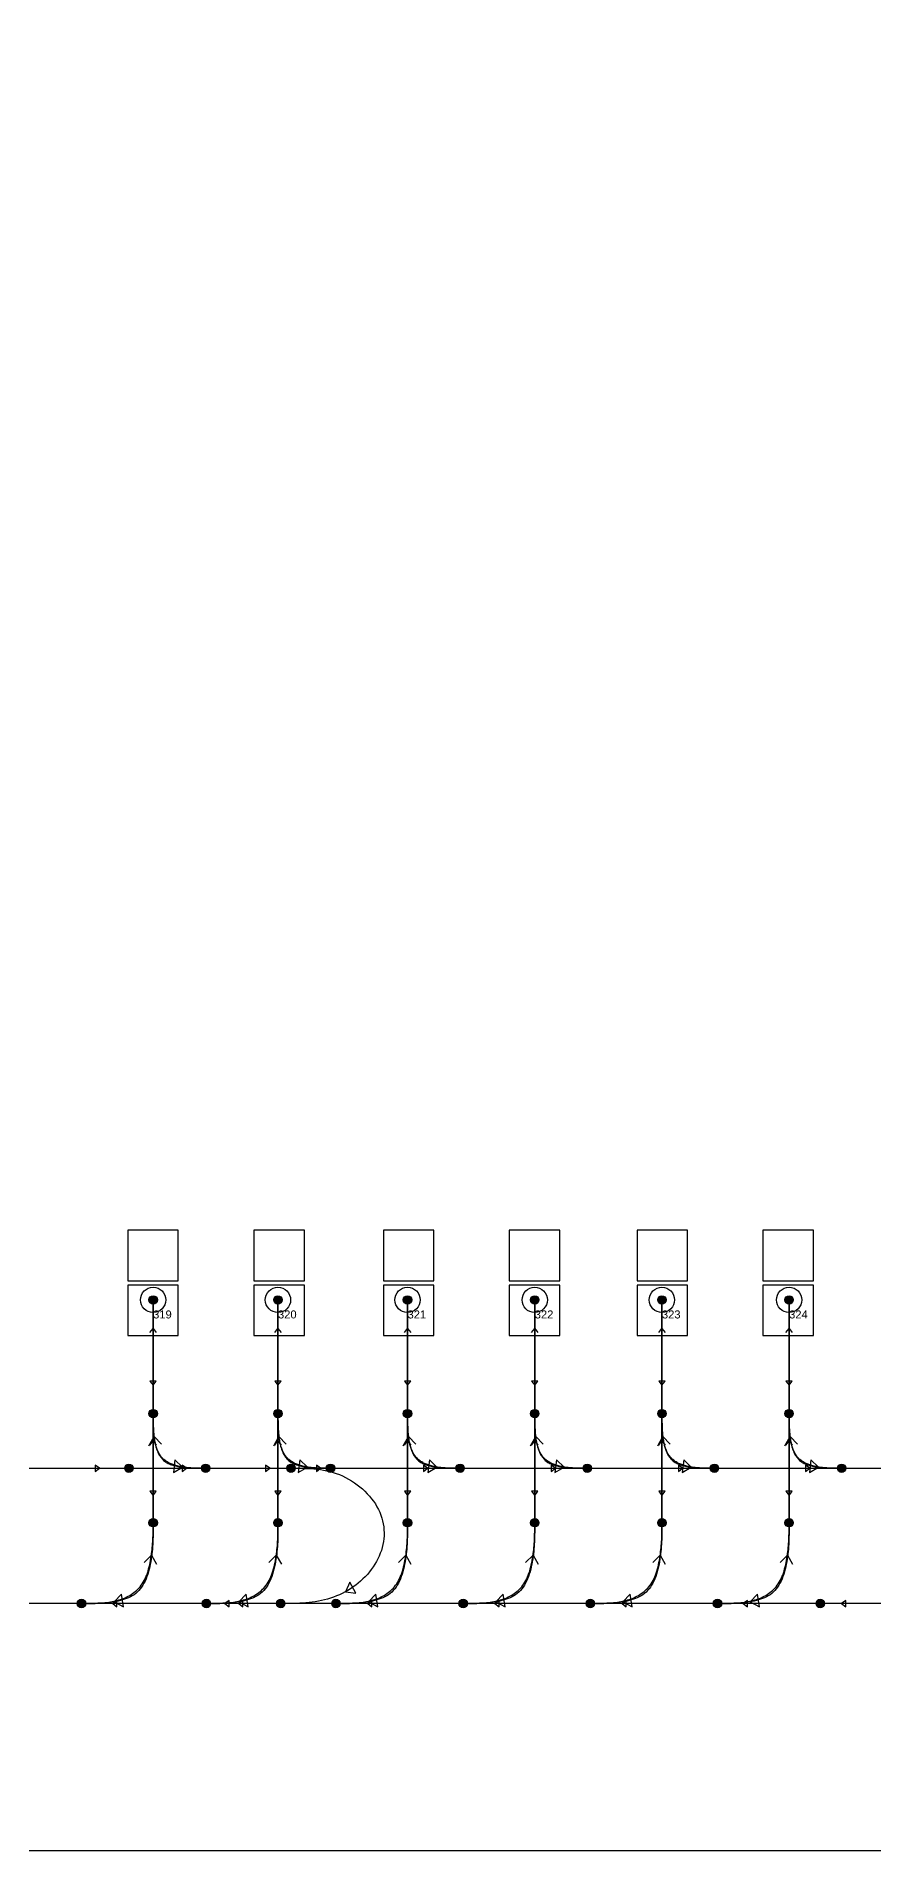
# Model space of a CAD drawing. Header units: millimetres. Extents: x -18594 to 273470, y -238787 to 48452.
# Drawn here: x 79661 to 99544, y -123855 to -80778 of the extents above; entities that cross this region are included whole.
import ezdxf

# ---------------------------------------------------------------- set-up
doc = ezdxf.new("R2010")
doc.units = ezdxf.units.MM
doc.layers.add('AM_BOR', color=4, linetype='Continuous', lineweight=25)
doc.layers.add('Xref AGV layout$0$AM_BOR', color=4, linetype='Continuous', lineweight=25)
doc.layers.add('AM_VIEWS', color=1, linetype='Continuous', lineweight=25, plot=False)
for name, color, linetype, true_color in [('Xref AGV layout$0$Ndc8_Activity_HO from manual', 1, 'Continuous', 0xff0000), ('Xref AGV layout$0$Ndc8_Activity_HO from manualID', 1, 'Continuous', 0xff0000), ('Xref AGV layout$0$Ndc8_F_Fast', 5, 'Continuous', 0x0000ff), ('Xref AGV layout$0$Ndc8_F_Moderate', 5, 'Continuous', 0x0000ff), ('Xref AGV layout$0$Ndc8_F_TurnLeftModerate', 5, 'Continuous', 0x0000ff), ('Xref AGV layout$0$Ndc8_F_TurnRightModerate', 5, 'Continuous', 0x0000ff), ('Xref AGV layout$0$Ndc8_InAdjust_HOP', 1, 'Continuous', 0xff0000), ('Xref AGV layout$0$Ndc8_InFix_HOP', 1, 'Continuous', 0xff0000), ('Xref AGV layout$0$Ndc8_OutFix_HOP', 5, 'Continuous', 0x0000ff), ('Xref AGV layout$0$Ndc8_Point', 7, 'Continuous', 0x000080), ('Xref AGV layout$0$Ndc8_R_TurnLeft_InAdj_Slow', 1, 'Continuous', 0xff0000), ('Xref AGV layout$0$Ndc8_R_TurnRight_InAdj_Slow', 1, 'Continuous', 0xff0000)]:
    doc.layers.add(name, color=color, linetype=linetype, true_color=true_color)
doc.styles.add('Xref AGV layout$0$Ndc8Style', font='arial.ttf', dxfattribs={"height": 0.2})

# ---------------------------------------------------------------- blocks, each defined once
blk = doc.blocks.new('Xref AGV layout$0$A$C7DF17C8B')
at = {"layer": 'Xref AGV layout$0$AM_BOR'}
for points in [[(0, 1300), (1200, 1300), (1200, 2500), (0, 2500)], [(0, 0), (1200, 0), (1200, 1200), (0, 1200)]]:
    blk.add_lwpolyline(points, close=True, dxfattribs=at)
blk = doc.blocks.new('Xref AGV layout')
at = {"layer": 'Xref AGV layout$0$Ndc8_Point'}
h = blk.add_hatch(color=256, dxfattribs=at)
edge = h.paths.add_edge_path(flags=0)
edge.add_arc((82435, -110778), 100, 0, 360)
h = blk.add_hatch(color=256, dxfattribs=at)
edge = h.paths.add_edge_path(flags=0)
edge.add_arc((85399, -110778), 100, 0, 360)
h = blk.add_hatch(color=256, dxfattribs=at)
edge = h.paths.add_edge_path(flags=0)
edge.add_arc((88475, -110778), 100, 0, 360)
h = blk.add_hatch(color=256, dxfattribs=at)
edge = h.paths.add_edge_path(flags=0)
edge.add_arc((91495, -110778), 100, 0, 360)
h = blk.add_hatch(color=256, dxfattribs=at)
edge = h.paths.add_edge_path(flags=0)
edge.add_arc((94515, -110778), 100, 0, 360)
h = blk.add_hatch(color=256, dxfattribs=at)
edge = h.paths.add_edge_path(flags=0)
edge.add_arc((97535, -110778), 100, 0, 360)
h = blk.add_hatch(color=256, dxfattribs=at)
edge = h.paths.add_edge_path(flags=0)
edge.add_arc((82435, -113478), 100, 0, 360)
h = blk.add_hatch(color=256, dxfattribs=at)
edge = h.paths.add_edge_path(flags=0)
edge.add_arc((85399, -113478), 100, 0, 360)
h = blk.add_hatch(color=256, dxfattribs=at)
edge = h.paths.add_edge_path(flags=0)
edge.add_arc((88475, -113478), 100, 0, 360)
h = blk.add_hatch(color=256, dxfattribs=at)
edge = h.paths.add_edge_path(flags=0)
edge.add_arc((91495, -113478), 100, 0, 360)
h = blk.add_hatch(color=256, dxfattribs=at)
edge = h.paths.add_edge_path(flags=0)
edge.add_arc((94515, -113478), 100, 0, 360)
h = blk.add_hatch(color=256, dxfattribs=at)
edge = h.paths.add_edge_path(flags=0)
edge.add_arc((97535, -113478), 100, 0, 360)
h = blk.add_hatch(color=256, dxfattribs=at)
edge = h.paths.add_edge_path(flags=0)
edge.add_arc((81861, -114774), 100, 0, 360)
h = blk.add_hatch(color=256, dxfattribs=at)
edge = h.paths.add_edge_path(flags=0)
edge.add_arc((83682, -114774), 100, 0, 360)
h = blk.add_hatch(color=256, dxfattribs=at)
edge = h.paths.add_edge_path(flags=0)
edge.add_arc((85708, -114774), 100, 0, 360)
h = blk.add_hatch(color=256, dxfattribs=at)
edge = h.paths.add_edge_path(flags=0)
edge.add_arc((86646, -114774), 100, 0, 360)
h = blk.add_hatch(color=256, dxfattribs=at)
edge = h.paths.add_edge_path(flags=0)
edge.add_arc((89722, -114774), 100, 0, 360)
h = blk.add_hatch(color=256, dxfattribs=at)
edge = h.paths.add_edge_path(flags=0)
edge.add_arc((92742, -114774), 100, 0, 360)
h = blk.add_hatch(color=256, dxfattribs=at)
edge = h.paths.add_edge_path(flags=0)
edge.add_arc((95762, -114774), 100, 0, 360)
h = blk.add_hatch(color=256, dxfattribs=at)
edge = h.paths.add_edge_path(flags=0)
edge.add_arc((98782, -114774), 100, 0, 360)
h = blk.add_hatch(color=256, dxfattribs=at)
edge = h.paths.add_edge_path(flags=0)
edge.add_arc((82435, -116069), 100, 0, 360)
h = blk.add_hatch(color=256, dxfattribs=at)
edge = h.paths.add_edge_path(flags=0)
edge.add_arc((85399, -116069), 100, 0, 360)
h = blk.add_hatch(color=256, dxfattribs=at)
edge = h.paths.add_edge_path(flags=0)
edge.add_arc((88475, -116069), 100, 0, 360)
h = blk.add_hatch(color=256, dxfattribs=at)
edge = h.paths.add_edge_path(flags=0)
edge.add_arc((91495, -116069), 100, 0, 360)
h = blk.add_hatch(color=256, dxfattribs=at)
edge = h.paths.add_edge_path(flags=0)
edge.add_arc((94515, -116069), 100, 0, 360)
h = blk.add_hatch(color=256, dxfattribs=at)
edge = h.paths.add_edge_path(flags=0)
edge.add_arc((97535, -116069), 100, 0, 360)
h = blk.add_hatch(color=256, dxfattribs=at)
edge = h.paths.add_edge_path(flags=0)
edge.add_arc((80735, -117986), 100, 0, 360)
h = blk.add_hatch(color=256, dxfattribs=at)
edge = h.paths.add_edge_path(flags=0)
edge.add_arc((83699, -117986), 100, 0, 360)
h = blk.add_hatch(color=256, dxfattribs=at)
edge = h.paths.add_edge_path(flags=0)
edge.add_arc((85465, -117986), 100, 0, 360)
h = blk.add_hatch(color=256, dxfattribs=at)
edge = h.paths.add_edge_path(flags=0)
edge.add_arc((86775, -117986), 100, 0, 360)
h = blk.add_hatch(color=256, dxfattribs=at)
edge = h.paths.add_edge_path(flags=0)
edge.add_arc((89795, -117986), 100, 0, 360)
h = blk.add_hatch(color=256, dxfattribs=at)
edge = h.paths.add_edge_path(flags=0)
edge.add_arc((92815, -117986), 100, 0, 360)
h = blk.add_hatch(color=256, dxfattribs=at)
edge = h.paths.add_edge_path(flags=0)
edge.add_arc((95835, -117986), 100, 0, 360)
h = blk.add_hatch(color=256, dxfattribs=at)
edge = h.paths.add_edge_path(flags=0)
edge.add_arc((98274, -117986), 100, 0, 360)
at = {"layer": 'Xref AGV layout$0$Ndc8_Activity_HO from manual'}
for centre in [(82435, -110778), (85399, -110778), (88475, -110778), (91495, -110778), (94515, -110778), (97535, -110778)]:
    blk.add_circle(centre, 300, dxfattribs=at)
at = {"layer": 'Xref AGV layout$0$Ndc8_F_Fast'}
for points in [[(79058, -114774), (81861, -114774)], [(81160, -114774), (81060, -114699), (81060, -114849), (81160, -114774)], [(81861, -114774), (83682, -114774)], [(83227, -114774), (83127, -114699), (83127, -114849), (83227, -114774)], [(83682, -114774), (85708, -114774)], [(85202, -114774), (85102, -114699), (85102, -114849), (85202, -114774)], [(85708, -114774), (86646, -114774)], [(86412, -114774), (86312, -114699), (86312, -114849), (86412, -114774)], [(86646, -114774), (89722, -114774)], [(88953, -114774), (88853, -114699), (88853, -114849), (88953, -114774)], [(89722, -114774), (92742, -114774)], [(91987, -114774), (91887, -114699), (91887, -114849), (91987, -114774)], [(92742, -114774), (95762, -114774)], [(95007, -114774), (94907, -114699), (94907, -114849), (95007, -114774)], [(95762, -114774), (98782, -114774)], [(98027, -114774), (97927, -114699), (97927, -114849), (98027, -114774)], [(98782, -114774), (101431, -114774)], [(80735, -117986), (78550, -117986)], [(83699, -117986), (80735, -117986)], [(81476, -117986), (81576, -118061), (81576, -117911), (81476, -117986)], [(85465, -117986), (83699, -117986)], [(86775, -117986), (83699, -117986)], [(84141, -117986), (84241, -118061), (84241, -117911), (84141, -117986)], [(84468, -117986), (84568, -118061), (84568, -117911), (84468, -117986)], [(89795, -117986), (86775, -117986)], [(87530, -117986), (87630, -118061), (87630, -117911), (87530, -117986)], [(92815, -117986), (89795, -117986)], [(90550, -117986), (90650, -118061), (90650, -117911), (90550, -117986)], [(95835, -117986), (92815, -117986)], [(93570, -117986), (93670, -118061), (93670, -117911), (93570, -117986)], [(98274, -117986), (95835, -117986)], [(96445, -117986), (96545, -118061), (96545, -117911), (96445, -117986)], [(100305, -117986), (98274, -117986)], [(98782, -117986), (98882, -118061), (98882, -117911), (98782, -117986)]]:
    blk.add_lwpolyline(points, dxfattribs=at)
at = {"layer": 'Xref AGV layout$0$Ndc8_F_Moderate'}
for points in [[(82435, -113478), (82435, -116069)], [(85399, -113478), (85399, -116069)], [(88475, -113478), (88475, -116069)], [(91495, -113478), (91495, -116069)], [(94515, -113478), (94515, -116069)], [(97535, -113478), (97535, -116069)], [(82435, -115421), (82510, -115321), (82360, -115321), (82435, -115421)], [(85399, -115421), (85474, -115321), (85324, -115321), (85399, -115421)], [(88475, -115421), (88550, -115321), (88400, -115321), (88475, -115421)], [(91495, -115421), (91570, -115321), (91420, -115321), (91495, -115421)], [(94515, -115421), (94590, -115321), (94440, -115321), (94515, -115421)], [(97535, -115421), (97610, -115321), (97460, -115321), (97535, -115421)]]:
    blk.add_lwpolyline(points, dxfattribs=at)
at = {"layer": 'Xref AGV layout$0$Ndc8_F_TurnLeftModerate'}
for points in [[(82435, -113478), (82435, -113512), (82435, -113547), (82435, -113581), (82435, -113615), (82436, -113649), (82436, -113683), (82437, -113717), (82438, -113751), (82439, -113785), (82440, -113818), (82442, -113852), (82444, -113885), (82446, -113919), (82449, -113951), (82449, -113951), (82452, -113984), (82455, -114017), (82459, -114049), (82464, -114081), (82469, -114113), (82474, -114144), (82480, -114174), (82487, -114204), (82494, -114234), (82502, -114263), (82510, -114291), (82519, -114319), (82529, -114346), (82539, -114372), (82539, -114372), (82550, -114397), (82562, -114422), (82574, -114445), (82587, -114468), (82601, -114490), (82616, -114511), (82632, -114531), (82649, -114551), (82667, -114569), (82685, -114587), (82705, -114603), (82726, -114619), (82748, -114634), (82771, -114647), (82771, -114647), (82796, -114660), (82821, -114672), (82848, -114684), (82875, -114694), (82903, -114703), (82933, -114712), (82963, -114720), (82994, -114727), (83025, -114734), (83057, -114740), (83090, -114745), (83123, -114750), (83157, -114754), (83190, -114758), (83190, -114758), (83224, -114761), (83259, -114764), (83293, -114766), (83328, -114768), (83363, -114770), (83398, -114771), (83433, -114772), (83468, -114773), (83504, -114773), (83539, -114774), (83575, -114774), (83611, -114774), (83646, -114774), (83682, -114774)], [(85399, -113478), (85399, -113512), (85399, -113547), (85399, -113581), (85399, -113615), (85400, -113649), (85400, -113683), (85401, -113717), (85402, -113751), (85403, -113785), (85404, -113818), (85406, -113852), (85408, -113885), (85410, -113919), (85413, -113951), (85413, -113951), (85416, -113984), (85419, -114017), (85423, -114049), (85428, -114081), (85433, -114113), (85438, -114144), (85444, -114174), (85451, -114204), (85458, -114234), (85466, -114263), (85474, -114291), (85483, -114319), (85493, -114346), (85503, -114372), (85503, -114372), (85514, -114397), (85526, -114422), (85538, -114445), (85551, -114468), (85565, -114490), (85580, -114511), (85596, -114531), (85613, -114551), (85631, -114569), (85649, -114587), (85669, -114603), (85690, -114619), (85712, -114634), (85735, -114647), (85735, -114647), (85760, -114660), (85785, -114672), (85812, -114684), (85839, -114694), (85867, -114703), (85897, -114712), (85927, -114720), (85958, -114727), (85989, -114734), (86021, -114740), (86054, -114745), (86087, -114750), (86121, -114754), (86154, -114758), (86154, -114758), (86188, -114761), (86223, -114764), (86257, -114766), (86292, -114768), (86327, -114770), (86362, -114771), (86397, -114772), (86432, -114773), (86468, -114773), (86503, -114774), (86539, -114774), (86575, -114774), (86610, -114774), (86646, -114774)], [(88475, -113478), (88475, -113512), (88475, -113547), (88475, -113581), (88475, -113615), (88476, -113649), (88476, -113683), (88477, -113717), (88478, -113751), (88479, -113785), (88480, -113818), (88482, -113852), (88484, -113885), (88486, -113919), (88489, -113951), (88489, -113951), (88492, -113984), (88495, -114017), (88499, -114049), (88504, -114081), (88509, -114113), (88514, -114144), (88520, -114174), (88527, -114204), (88534, -114234), (88542, -114263), (88550, -114291), (88559, -114319), (88569, -114346), (88579, -114372), (88579, -114372), (88590, -114397), (88602, -114422), (88614, -114445), (88627, -114468), (88641, -114490), (88656, -114511), (88672, -114531), (88689, -114551), (88707, -114569), (88725, -114587), (88745, -114603), (88766, -114619), (88788, -114634), (88811, -114647), (88811, -114647), (88836, -114660), (88861, -114672), (88888, -114684), (88915, -114694), (88943, -114703), (88973, -114712), (89003, -114720), (89034, -114727), (89065, -114734), (89097, -114740), (89130, -114745), (89163, -114750), (89197, -114754), (89230, -114758), (89230, -114758), (89264, -114761), (89299, -114764), (89333, -114766), (89368, -114768), (89403, -114770), (89438, -114771), (89473, -114772), (89508, -114773), (89544, -114773), (89579, -114774), (89615, -114774), (89651, -114774), (89686, -114774), (89722, -114774)], [(91495, -113478), (91495, -113512), (91495, -113547), (91495, -113581), (91495, -113615), (91496, -113649), (91496, -113683), (91497, -113717), (91498, -113751), (91499, -113785), (91500, -113818), (91502, -113852), (91504, -113885), (91506, -113919), (91509, -113951), (91509, -113951), (91512, -113984), (91515, -114017), (91519, -114049), (91524, -114081), (91529, -114113), (91534, -114144), (91540, -114174), (91547, -114204), (91554, -114234), (91562, -114263), (91570, -114291), (91579, -114319), (91589, -114346), (91599, -114372), (91599, -114372), (91610, -114397), (91622, -114422), (91634, -114445), (91647, -114468), (91661, -114490), (91676, -114511), (91692, -114531), (91709, -114551), (91727, -114569), (91745, -114587), (91765, -114603), (91786, -114619), (91808, -114634), (91831, -114647), (91831, -114647), (91856, -114660), (91881, -114672), (91908, -114684), (91935, -114694), (91963, -114703), (91993, -114712), (92023, -114720), (92054, -114727), (92085, -114734), (92117, -114740), (92150, -114745), (92183, -114750), (92217, -114754), (92250, -114758), (92250, -114758), (92284, -114761), (92319, -114764), (92353, -114766), (92388, -114768), (92423, -114770), (92458, -114771), (92493, -114772), (92528, -114773), (92564, -114773), (92599, -114774), (92635, -114774), (92671, -114774), (92706, -114774), (92742, -114774)], [(94515, -113478), (94515, -113512), (94515, -113547), (94515, -113581), (94515, -113615), (94516, -113649), (94516, -113683), (94517, -113717), (94518, -113751), (94519, -113785), (94520, -113818), (94522, -113852), (94524, -113885), (94526, -113919), (94529, -113951), (94529, -113951), (94532, -113984), (94535, -114017), (94539, -114049), (94544, -114081), (94549, -114113), (94554, -114144), (94560, -114174), (94567, -114204), (94574, -114234), (94582, -114263), (94590, -114291), (94599, -114319), (94609, -114346), (94619, -114372), (94619, -114372), (94630, -114397), (94642, -114422), (94654, -114445), (94667, -114468), (94681, -114490), (94696, -114511), (94712, -114531), (94729, -114551), (94747, -114569), (94765, -114587), (94785, -114603), (94806, -114619), (94828, -114634), (94851, -114647), (94851, -114647), (94876, -114660), (94901, -114672), (94928, -114684), (94955, -114694), (94983, -114703), (95013, -114712), (95043, -114720), (95074, -114727), (95105, -114734), (95137, -114740), (95170, -114745), (95203, -114750), (95237, -114754), (95270, -114758), (95270, -114758), (95304, -114761), (95339, -114764), (95373, -114766), (95408, -114768), (95443, -114770), (95478, -114771), (95513, -114772), (95548, -114773), (95584, -114773), (95619, -114774), (95655, -114774), (95691, -114774), (95726, -114774), (95762, -114774)], [(97535, -113478), (97535, -113512), (97535, -113547), (97535, -113581), (97535, -113615), (97536, -113649), (97536, -113683), (97537, -113717), (97538, -113751), (97539, -113785), (97540, -113818), (97542, -113852), (97544, -113885), (97546, -113919), (97549, -113951), (97549, -113951), (97552, -113984), (97555, -114017), (97559, -114049), (97564, -114081), (97569, -114113), (97574, -114144), (97580, -114174), (97587, -114204), (97594, -114234), (97602, -114263), (97610, -114291), (97619, -114319), (97629, -114346), (97639, -114372), (97639, -114372), (97650, -114397), (97662, -114422), (97674, -114445), (97687, -114468), (97701, -114490), (97716, -114511), (97732, -114531), (97749, -114551), (97767, -114569), (97785, -114587), (97805, -114603), (97826, -114619), (97848, -114634), (97871, -114647), (97871, -114647), (97896, -114660), (97921, -114672), (97948, -114684), (97975, -114694), (98003, -114703), (98033, -114712), (98063, -114720), (98094, -114727), (98125, -114734), (98157, -114740), (98190, -114745), (98223, -114750), (98257, -114754), (98290, -114758), (98290, -114758), (98324, -114761), (98359, -114764), (98393, -114766), (98428, -114768), (98463, -114770), (98498, -114771), (98533, -114772), (98568, -114773), (98604, -114773), (98639, -114774), (98675, -114774), (98711, -114774), (98746, -114774), (98782, -114774)], [(83133, -114751), (82954, -114577), (82915, -114874), (83133, -114751)], [(86097, -114751), (85918, -114577), (85879, -114874), (86097, -114751)], [(89173, -114751), (88994, -114577), (88955, -114874), (89173, -114751)], [(92193, -114751), (92014, -114577), (91975, -114874), (92193, -114751)], [(95213, -114751), (95034, -114577), (94995, -114874), (95213, -114751)], [(98233, -114751), (98054, -114577), (98015, -114874), (98233, -114751)]]:
    blk.add_lwpolyline(points, dxfattribs=at)
at = {"layer": 'Xref AGV layout$0$Ndc8_F_TurnRightModerate'}
for points in [[(85708, -114774), (85786, -114774), (85864, -114774), (85942, -114775), (86020, -114777), (86097, -114780), (86175, -114784), (86252, -114789), (86329, -114797), (86406, -114807), (86482, -114819), (86558, -114834), (86634, -114852), (86709, -114873), (86784, -114897), (86784, -114897), (86858, -114925), (86931, -114957), (87004, -114993), (87075, -115031), (87145, -115073), (87213, -115117), (87279, -115165), (87343, -115215), (87405, -115267), (87464, -115322), (87520, -115378), (87573, -115437), (87623, -115497), (87669, -115559), (87669, -115559), (87711, -115623), (87749, -115687), (87784, -115753), (87814, -115820), (87841, -115888), (87864, -115956), (87883, -116025), (87898, -116095), (87909, -116165), (87916, -116235), (87919, -116306), (87918, -116377), (87913, -116447), (87904, -116517), (87904, -116517), (87891, -116587), (87874, -116656), (87854, -116725), (87829, -116793), (87802, -116860), (87771, -116926), (87736, -116991), (87699, -117055), (87658, -117117), (87615, -117177), (87569, -117236), (87521, -117294), (87470, -117349), (87417, -117402), (87417, -117402), (87362, -117453), (87304, -117501), (87245, -117548), (87184, -117592), (87121, -117634), (87057, -117673), (86992, -117710), (86925, -117745), (86857, -117777), (86788, -117807), (86718, -117834), (86647, -117859), (86575, -117881), (86503, -117901), (86503, -117901), (86431, -117918), (86358, -117932), (86285, -117945), (86211, -117955), (86138, -117963), (86064, -117970), (85989, -117975), (85915, -117979), (85840, -117982), (85765, -117984), (85690, -117985), (85615, -117986), (85540, -117986), (85465, -117986)], [(82435, -116069), (82435, -116125), (82435, -116181), (82435, -116237), (82434, -116293), (82433, -116350), (82432, -116406), (82430, -116463), (82428, -116521), (82425, -116578), (82421, -116636), (82417, -116694), (82411, -116753), (82405, -116812), (82397, -116872), (82397, -116872), (82388, -116932), (82378, -116993), (82367, -117053), (82354, -117114), (82340, -117173), (82324, -117232), (82307, -117290), (82287, -117346), (82266, -117401), (82243, -117454), (82218, -117505), (82191, -117553), (82162, -117598), (82130, -117640), (82130, -117640), (82096, -117679), (82060, -117714), (82022, -117747), (81982, -117776), (81940, -117803), (81897, -117827), (81851, -117849), (81805, -117869), (81757, -117886), (81708, -117902), (81658, -117915), (81607, -117927), (81555, -117938), (81503, -117947), (81503, -117947), (81450, -117955), (81397, -117961), (81343, -117967), (81289, -117972), (81235, -117976), (81180, -117979), (81125, -117981), (81070, -117983), (81014, -117984), (80959, -117985), (80903, -117986), (80847, -117986), (80791, -117986), (80735, -117986)], [(85399, -116069), (85399, -116125), (85399, -116181), (85399, -116237), (85398, -116293), (85397, -116350), (85396, -116406), (85394, -116463), (85392, -116521), (85389, -116578), (85385, -116636), (85381, -116694), (85375, -116753), (85369, -116812), (85361, -116872), (85361, -116872), (85352, -116932), (85342, -116993), (85331, -117053), (85318, -117114), (85304, -117173), (85288, -117232), (85271, -117290), (85251, -117346), (85230, -117401), (85207, -117454), (85182, -117505), (85155, -117553), (85126, -117598), (85094, -117640), (85094, -117640), (85060, -117679), (85024, -117714), (84986, -117747), (84946, -117776), (84904, -117803), (84861, -117827), (84815, -117849), (84769, -117869), (84721, -117886), (84672, -117902), (84622, -117915), (84571, -117927), (84519, -117938), (84467, -117947), (84467, -117947), (84414, -117955), (84361, -117961), (84307, -117967), (84253, -117972), (84199, -117976), (84144, -117979), (84089, -117981), (84034, -117983), (83978, -117984), (83923, -117985), (83867, -117986), (83811, -117986), (83755, -117986), (83699, -117986)], [(88475, -116069), (88475, -116125), (88475, -116181), (88475, -116237), (88474, -116293), (88473, -116350), (88472, -116406), (88470, -116463), (88468, -116521), (88465, -116578), (88461, -116636), (88457, -116694), (88451, -116753), (88445, -116812), (88437, -116872), (88437, -116872), (88428, -116932), (88418, -116993), (88407, -117053), (88394, -117114), (88380, -117173), (88364, -117232), (88347, -117290), (88327, -117346), (88306, -117401), (88283, -117454), (88258, -117505), (88231, -117553), (88202, -117598), (88170, -117640), (88170, -117640), (88136, -117679), (88100, -117714), (88062, -117747), (88022, -117776), (87980, -117803), (87937, -117827), (87891, -117849), (87845, -117869), (87797, -117886), (87748, -117902), (87698, -117915), (87647, -117927), (87595, -117938), (87543, -117947), (87543, -117947), (87490, -117955), (87437, -117961), (87383, -117967), (87329, -117972), (87275, -117976), (87220, -117979), (87165, -117981), (87110, -117983), (87054, -117984), (86999, -117985), (86943, -117986), (86887, -117986), (86831, -117986), (86775, -117986)], [(91495, -116069), (91495, -116125), (91495, -116181), (91495, -116237), (91494, -116293), (91493, -116350), (91492, -116406), (91490, -116463), (91488, -116521), (91485, -116578), (91481, -116636), (91477, -116694), (91471, -116753), (91465, -116812), (91457, -116872), (91457, -116872), (91448, -116932), (91438, -116993), (91427, -117053), (91414, -117114), (91400, -117173), (91384, -117232), (91367, -117290), (91347, -117346), (91326, -117401), (91303, -117454), (91278, -117505), (91251, -117553), (91222, -117598), (91190, -117640), (91190, -117640), (91156, -117679), (91120, -117714), (91082, -117747), (91042, -117776), (91000, -117803), (90957, -117827), (90911, -117849), (90865, -117869), (90817, -117886), (90768, -117902), (90718, -117915), (90667, -117927), (90615, -117938), (90563, -117947), (90563, -117947), (90510, -117955), (90457, -117961), (90403, -117967), (90349, -117972), (90295, -117976), (90240, -117979), (90185, -117981), (90130, -117983), (90074, -117984), (90019, -117985), (89963, -117986), (89907, -117986), (89851, -117986), (89795, -117986)], [(94515, -116069), (94515, -116125), (94515, -116181), (94515, -116237), (94514, -116293), (94513, -116350), (94512, -116406), (94510, -116463), (94508, -116521), (94505, -116578), (94501, -116636), (94497, -116694), (94491, -116753), (94485, -116812), (94477, -116872), (94477, -116872), (94468, -116932), (94458, -116993), (94447, -117053), (94434, -117114), (94420, -117173), (94404, -117232), (94387, -117290), (94367, -117346), (94346, -117401), (94323, -117454), (94298, -117505), (94271, -117553), (94242, -117598), (94210, -117640), (94210, -117640), (94176, -117679), (94140, -117714), (94102, -117747), (94062, -117776), (94020, -117803), (93977, -117827), (93931, -117849), (93885, -117869), (93837, -117886), (93788, -117902), (93738, -117915), (93687, -117927), (93635, -117938), (93583, -117947), (93583, -117947), (93530, -117955), (93477, -117961), (93423, -117967), (93369, -117972), (93315, -117976), (93260, -117979), (93205, -117981), (93150, -117983), (93094, -117984), (93039, -117985), (92983, -117986), (92927, -117986), (92871, -117986), (92815, -117986)], [(97535, -116069), (97535, -116125), (97535, -116181), (97535, -116237), (97534, -116293), (97533, -116350), (97532, -116406), (97530, -116463), (97528, -116521), (97525, -116578), (97521, -116636), (97517, -116694), (97511, -116753), (97505, -116812), (97497, -116872), (97497, -116872), (97488, -116932), (97478, -116993), (97467, -117053), (97454, -117114), (97440, -117173), (97424, -117232), (97407, -117290), (97387, -117346), (97366, -117401), (97343, -117454), (97318, -117505), (97291, -117553), (97262, -117598), (97230, -117640), (97230, -117640), (97196, -117679), (97160, -117714), (97122, -117747), (97082, -117776), (97040, -117803), (96997, -117827), (96951, -117849), (96905, -117869), (96857, -117886), (96808, -117902), (96758, -117915), (96707, -117927), (96655, -117938), (96603, -117947), (96603, -117947), (96550, -117955), (96497, -117961), (96443, -117967), (96389, -117972), (96335, -117976), (96280, -117979), (96225, -117981), (96170, -117983), (96114, -117984), (96059, -117985), (96003, -117986), (95947, -117986), (95891, -117986), (95835, -117986)], [(87002, -117705), (87249, -117740), (87105, -117477), (87002, -117705)], [(81509, -117946), (81731, -118062), (81682, -117766), (81509, -117946)], [(84473, -117946), (84695, -118062), (84646, -117766), (84473, -117946)], [(87549, -117946), (87771, -118062), (87722, -117766), (87549, -117946)], [(90569, -117946), (90791, -118062), (90742, -117766), (90569, -117946)], [(93589, -117946), (93811, -118062), (93762, -117766), (93589, -117946)], [(96609, -117946), (96831, -118062), (96782, -117766), (96609, -117946)]]:
    blk.add_lwpolyline(points, dxfattribs=at)
at = {"layer": 'Xref AGV layout$0$Ndc8_InAdjust_HOP'}
for points in [[(82435, -116069), (82435, -113478)], [(85399, -116069), (85399, -113478)], [(88475, -116069), (88475, -113478)], [(91495, -116069), (91495, -113478)], [(94515, -116069), (94515, -113478)], [(97535, -116069), (97535, -113478)], [(82360, -114226), (82435, -114126), (82510, -114226)], [(85324, -114226), (85399, -114126), (85474, -114226)], [(88400, -114226), (88475, -114126), (88550, -114226)], [(91420, -114226), (91495, -114126), (91570, -114226)], [(94440, -114226), (94515, -114126), (94590, -114226)], [(97460, -114226), (97535, -114126), (97610, -114226)]]:
    blk.add_lwpolyline(points, dxfattribs=at)
at = {"layer": 'Xref AGV layout$0$Ndc8_InFix_HOP'}
for points in [[(82435, -113478), (82435, -110778)], [(85399, -113478), (85399, -110778)], [(88475, -113478), (88475, -110778)], [(91495, -113478), (91495, -110778)], [(94515, -113478), (94515, -110778)], [(97535, -113478), (97535, -110778)], [(82360, -111553), (82435, -111453), (82510, -111553)], [(85324, -111553), (85399, -111453), (85474, -111553)], [(88400, -111553), (88475, -111453), (88550, -111553)], [(91420, -111553), (91495, -111453), (91570, -111553)], [(94440, -111553), (94515, -111453), (94590, -111553)], [(97460, -111553), (97535, -111453), (97610, -111553)]]:
    blk.add_lwpolyline(points, dxfattribs=at)
at = {"layer": 'Xref AGV layout$0$Ndc8_OutFix_HOP'}
for points in [[(82435, -110778), (82435, -113478)], [(85399, -110778), (85399, -113478)], [(88475, -110778), (88475, -113478)], [(91495, -110778), (91495, -113478)], [(94515, -110778), (94515, -113478)], [(97535, -110778), (97535, -113478)], [(82435, -112803), (82510, -112703), (82360, -112703), (82435, -112803)], [(85399, -112803), (85474, -112703), (85324, -112703), (85399, -112803)], [(88475, -112803), (88550, -112703), (88400, -112703), (88475, -112803)], [(91495, -112803), (91570, -112703), (91420, -112703), (91495, -112803)], [(94515, -112803), (94590, -112703), (94440, -112703), (94515, -112803)], [(97535, -112803), (97610, -112703), (97460, -112703), (97535, -112803)]]:
    blk.add_lwpolyline(points, dxfattribs=at)
at = {"layer": 'Xref AGV layout$0$Ndc8_Point'}
for centre in [(82435, -110778), (85399, -110778), (88475, -110778), (91495, -110778), (94515, -110778), (97535, -110778), (82435, -113478), (85399, -113478), (88475, -113478), (91495, -113478), (94515, -113478), (97535, -113478), (81861, -114774), (83682, -114774), (85708, -114774), (86646, -114774), (89722, -114774), (92742, -114774), (95762, -114774), (98782, -114774), (82435, -116069), (85399, -116069), (88475, -116069), (91495, -116069), (94515, -116069), (97535, -116069), (80735, -117986), (83699, -117986), (85465, -117986), (86775, -117986), (89795, -117986), (92815, -117986), (95835, -117986), (98274, -117986)]:
    blk.add_circle(centre, 100, dxfattribs=at)
at = {"layer": 'Xref AGV layout$0$Ndc8_R_TurnLeft_InAdj_Slow'}
for points in [[(80735, -117986), (80775, -117986), (80815, -117986), (80856, -117986), (80896, -117985), (80936, -117985), (80976, -117984), (81017, -117983), (81057, -117982), (81097, -117980), (81138, -117978), (81178, -117976), (81218, -117972), (81259, -117969), (81299, -117964), (81299, -117964), (81340, -117960), (81380, -117954), (81420, -117947), (81461, -117940), (81501, -117932), (81541, -117923), (81580, -117913), (81619, -117902), (81658, -117890), (81696, -117877), (81734, -117863), (81771, -117848), (81808, -117831), (81843, -117813), (81843, -117813), (81879, -117794), (81913, -117773), (81946, -117751), (81979, -117728), (82010, -117703), (82041, -117676), (82071, -117648), (82099, -117618), (82126, -117586), (82153, -117552), (82178, -117517), (82201, -117479), (82224, -117440), (82244, -117399), (82244, -117399), (82264, -117356), (82282, -117310), (82299, -117264), (82315, -117215), (82329, -117166), (82342, -117116), (82354, -117065), (82365, -117013), (82375, -116961), (82384, -116909), (82392, -116857), (82399, -116805), (82405, -116754), (82411, -116704), (82411, -116704), (82416, -116654), (82420, -116606), (82423, -116558), (82426, -116511), (82429, -116465), (82431, -116420), (82432, -116374), (82433, -116330), (82434, -116286), (82434, -116242), (82435, -116199), (82435, -116155), (82435, -116112), (82435, -116069)], [(83699, -117986), (83739, -117986), (83779, -117986), (83820, -117986), (83860, -117985), (83900, -117985), (83940, -117984), (83981, -117983), (84021, -117982), (84061, -117980), (84102, -117978), (84142, -117976), (84182, -117972), (84223, -117969), (84263, -117964), (84263, -117964), (84304, -117960), (84344, -117954), (84384, -117947), (84425, -117940), (84465, -117932), (84505, -117923), (84544, -117913), (84583, -117902), (84622, -117890), (84660, -117877), (84698, -117863), (84735, -117848), (84772, -117831), (84807, -117813), (84807, -117813), (84843, -117794), (84877, -117773), (84910, -117751), (84943, -117728), (84974, -117703), (85005, -117676), (85035, -117648), (85063, -117618), (85090, -117586), (85117, -117552), (85142, -117517), (85165, -117479), (85188, -117440), (85208, -117399), (85208, -117399), (85228, -117356), (85246, -117310), (85263, -117264), (85279, -117215), (85293, -117166), (85306, -117116), (85318, -117065), (85329, -117013), (85339, -116961), (85348, -116909), (85356, -116857), (85363, -116805), (85369, -116754), (85375, -116704), (85375, -116704), (85380, -116654), (85384, -116606), (85387, -116558), (85390, -116511), (85393, -116465), (85395, -116420), (85396, -116374), (85397, -116330), (85398, -116286), (85398, -116242), (85399, -116199), (85399, -116155), (85399, -116112), (85399, -116069)], [(86775, -117986), (86815, -117986), (86855, -117986), (86896, -117986), (86936, -117985), (86976, -117985), (87016, -117984), (87057, -117983), (87097, -117982), (87137, -117980), (87178, -117978), (87218, -117976), (87258, -117972), (87299, -117969), (87339, -117964), (87339, -117964), (87380, -117960), (87420, -117954), (87460, -117947), (87501, -117940), (87541, -117932), (87581, -117923), (87620, -117913), (87659, -117902), (87698, -117890), (87736, -117877), (87774, -117863), (87811, -117848), (87848, -117831), (87884, -117813), (87884, -117813), (87919, -117794), (87953, -117773), (87986, -117751), (88019, -117728), (88050, -117703), (88081, -117676), (88111, -117648), (88139, -117618), (88166, -117586), (88193, -117552), (88218, -117517), (88241, -117479), (88264, -117440), (88285, -117399), (88285, -117399), (88304, -117356), (88322, -117310), (88339, -117264), (88355, -117215), (88369, -117166), (88382, -117116), (88394, -117065), (88405, -117013), (88415, -116961), (88424, -116909), (88432, -116857), (88439, -116805), (88445, -116754), (88451, -116704), (88451, -116704), (88456, -116654), (88460, -116606), (88463, -116558), (88466, -116511), (88469, -116465), (88471, -116420), (88472, -116374), (88473, -116330), (88474, -116286), (88474, -116242), (88475, -116199), (88475, -116155), (88475, -116112), (88475, -116069)], [(89795, -117986), (89835, -117986), (89875, -117986), (89916, -117986), (89956, -117985), (89996, -117985), (90036, -117984), (90077, -117983), (90117, -117982), (90157, -117980), (90198, -117978), (90238, -117976), (90278, -117972), (90319, -117969), (90359, -117964), (90359, -117964), (90400, -117960), (90440, -117954), (90480, -117947), (90521, -117940), (90561, -117932), (90601, -117923), (90640, -117913), (90679, -117902), (90718, -117890), (90756, -117877), (90794, -117863), (90831, -117848), (90868, -117831), (90903, -117813), (90903, -117813), (90939, -117794), (90973, -117773), (91006, -117751), (91039, -117728), (91070, -117703), (91101, -117676), (91131, -117648), (91159, -117618), (91186, -117586), (91213, -117552), (91238, -117517), (91261, -117479), (91284, -117440), (91304, -117399), (91304, -117399), (91324, -117356), (91342, -117310), (91359, -117264), (91375, -117215), (91389, -117166), (91402, -117116), (91414, -117065), (91425, -117013), (91435, -116961), (91444, -116909), (91452, -116857), (91459, -116805), (91465, -116754), (91471, -116704), (91471, -116704), (91476, -116654), (91480, -116606), (91483, -116558), (91486, -116511), (91489, -116465), (91491, -116420), (91492, -116374), (91493, -116330), (91494, -116286), (91494, -116242), (91495, -116199), (91495, -116155), (91495, -116112), (91495, -116069)], [(92815, -117986), (92855, -117986), (92895, -117986), (92936, -117986), (92976, -117985), (93016, -117985), (93056, -117984), (93097, -117983), (93137, -117982), (93177, -117980), (93218, -117978), (93258, -117976), (93298, -117972), (93339, -117969), (93379, -117964), (93379, -117964), (93420, -117960), (93460, -117954), (93500, -117947), (93541, -117940), (93581, -117932), (93621, -117923), (93660, -117913), (93699, -117902), (93738, -117890), (93776, -117877), (93814, -117863), (93851, -117848), (93888, -117831), (93923, -117813), (93923, -117813), (93959, -117794), (93993, -117773), (94026, -117751), (94059, -117728), (94090, -117703), (94121, -117676), (94151, -117648), (94179, -117618), (94206, -117586), (94233, -117552), (94258, -117517), (94281, -117479), (94304, -117440), (94324, -117399), (94324, -117399), (94344, -117356), (94362, -117310), (94379, -117264), (94395, -117215), (94409, -117166), (94422, -117116), (94434, -117065), (94445, -117013), (94455, -116961), (94464, -116909), (94472, -116857), (94479, -116805), (94485, -116754), (94491, -116704), (94491, -116704), (94496, -116654), (94500, -116606), (94503, -116558), (94506, -116511), (94509, -116465), (94511, -116420), (94512, -116374), (94513, -116330), (94514, -116286), (94514, -116242), (94515, -116199), (94515, -116155), (94515, -116112), (94515, -116069)], [(95835, -117986), (95875, -117986), (95915, -117986), (95956, -117986), (95996, -117985), (96036, -117985), (96076, -117984), (96117, -117983), (96157, -117982), (96197, -117980), (96238, -117978), (96278, -117976), (96318, -117972), (96359, -117969), (96399, -117964), (96399, -117964), (96440, -117960), (96480, -117954), (96520, -117947), (96561, -117940), (96601, -117932), (96641, -117923), (96680, -117913), (96719, -117902), (96758, -117890), (96796, -117877), (96834, -117863), (96871, -117848), (96908, -117831), (96944, -117813), (96944, -117813), (96979, -117794), (97013, -117773), (97046, -117751), (97079, -117728), (97110, -117703), (97141, -117676), (97171, -117648), (97199, -117618), (97226, -117586), (97253, -117552), (97278, -117517), (97301, -117479), (97324, -117440), (97345, -117399), (97345, -117399), (97364, -117356), (97382, -117310), (97399, -117264), (97415, -117215), (97429, -117166), (97442, -117116), (97454, -117065), (97465, -117013), (97475, -116961), (97484, -116909), (97492, -116857), (97499, -116805), (97505, -116754), (97511, -116704), (97511, -116704), (97516, -116654), (97520, -116606), (97523, -116558), (97526, -116511), (97529, -116465), (97531, -116420), (97532, -116374), (97533, -116330), (97534, -116286), (97534, -116242), (97535, -116199), (97535, -116155), (97535, -116112), (97535, -116069)], [(82219, -117011), (82395, -116834), (82516, -117053)], [(85183, -117011), (85359, -116834), (85480, -117053)], [(88259, -117011), (88435, -116834), (88556, -117053)], [(91279, -117011), (91455, -116834), (91576, -117053)], [(94299, -117011), (94475, -116834), (94596, -117053)], [(97319, -117011), (97495, -116834), (97616, -117053)]]:
    blk.add_lwpolyline(points, dxfattribs=at)
at = {"layer": 'Xref AGV layout$0$Ndc8_R_TurnRight_InAdj_Slow'}
for points in [[(83682, -114774), (83655, -114774), (83627, -114774), (83600, -114774), (83572, -114774), (83545, -114774), (83518, -114773), (83491, -114773), (83464, -114772), (83437, -114772), (83410, -114771), (83383, -114770), (83357, -114769), (83330, -114767), (83304, -114765), (83304, -114765), (83278, -114764), (83252, -114761), (83226, -114759), (83201, -114756), (83175, -114753), (83150, -114749), (83125, -114745), (83100, -114741), (83075, -114736), (83051, -114731), (83026, -114725), (83002, -114719), (82978, -114712), (82954, -114705), (82954, -114705), (82931, -114697), (82907, -114689), (82884, -114680), (82861, -114671), (82838, -114661), (82816, -114650), (82795, -114638), (82774, -114626), (82753, -114613), (82733, -114600), (82714, -114586), (82695, -114570), (82677, -114555), (82660, -114538), (82660, -114538), (82644, -114520), (82628, -114502), (82614, -114483), (82600, -114463), (82587, -114443), (82575, -114422), (82563, -114400), (82552, -114377), (82542, -114355), (82532, -114331), (82523, -114307), (82515, -114283), (82507, -114258), (82500, -114233), (82500, -114233), (82493, -114208), (82487, -114182), (82481, -114156), (82476, -114130), (82471, -114103), (82466, -114077), (82462, -114050), (82458, -114023), (82455, -113996), (82452, -113968), (82449, -113941), (82447, -113914), (82445, -113886), (82443, -113859), (82443, -113859), (82441, -113832), (82440, -113804), (82439, -113777), (82438, -113750), (82437, -113723), (82436, -113695), (82436, -113668), (82436, -113641), (82435, -113614), (82435, -113587), (82435, -113559), (82435, -113532), (82435, -113505), (82435, -113478)], [(86646, -114774), (86619, -114774), (86591, -114774), (86564, -114774), (86536, -114774), (86509, -114774), (86482, -114773), (86455, -114773), (86428, -114772), (86401, -114772), (86374, -114771), (86347, -114770), (86321, -114769), (86294, -114767), (86268, -114765), (86268, -114765), (86242, -114764), (86216, -114761), (86190, -114759), (86165, -114756), (86139, -114753), (86114, -114749), (86089, -114745), (86064, -114741), (86039, -114736), (86015, -114731), (85990, -114725), (85966, -114719), (85942, -114712), (85918, -114705), (85918, -114705), (85895, -114697), (85871, -114689), (85848, -114680), (85825, -114671), (85802, -114661), (85780, -114650), (85759, -114638), (85738, -114626), (85717, -114613), (85697, -114600), (85678, -114586), (85659, -114570), (85641, -114555), (85624, -114538), (85624, -114538), (85608, -114520), (85592, -114502), (85578, -114483), (85564, -114463), (85551, -114443), (85539, -114422), (85527, -114400), (85516, -114377), (85506, -114355), (85496, -114331), (85487, -114307), (85479, -114283), (85471, -114258), (85464, -114233), (85464, -114233), (85457, -114208), (85451, -114182), (85445, -114156), (85440, -114130), (85435, -114103), (85430, -114077), (85426, -114050), (85422, -114023), (85419, -113996), (85416, -113968), (85413, -113941), (85411, -113914), (85409, -113886), (85407, -113859), (85407, -113859), (85405, -113832), (85404, -113804), (85403, -113777), (85402, -113750), (85401, -113723), (85400, -113695), (85400, -113668), (85400, -113641), (85399, -113614), (85399, -113587), (85399, -113559), (85399, -113532), (85399, -113505), (85399, -113478)], [(89722, -114774), (89695, -114774), (89667, -114774), (89640, -114774), (89612, -114774), (89585, -114774), (89558, -114773), (89531, -114773), (89504, -114772), (89477, -114772), (89450, -114771), (89423, -114770), (89397, -114769), (89370, -114767), (89344, -114765), (89344, -114765), (89318, -114764), (89292, -114761), (89266, -114759), (89241, -114756), (89215, -114753), (89190, -114749), (89165, -114745), (89140, -114741), (89115, -114736), (89091, -114731), (89066, -114725), (89042, -114719), (89018, -114712), (88994, -114705), (88994, -114705), (88971, -114697), (88947, -114689), (88924, -114680), (88901, -114671), (88878, -114661), (88856, -114650), (88835, -114638), (88814, -114626), (88793, -114613), (88773, -114600), (88754, -114586), (88735, -114570), (88717, -114555), (88700, -114538), (88700, -114538), (88684, -114520), (88668, -114502), (88654, -114483), (88640, -114463), (88627, -114443), (88615, -114422), (88603, -114400), (88592, -114377), (88582, -114355), (88572, -114331), (88563, -114307), (88555, -114283), (88547, -114258), (88540, -114233), (88540, -114233), (88533, -114208), (88527, -114182), (88521, -114156), (88516, -114130), (88511, -114103), (88506, -114077), (88502, -114050), (88498, -114023), (88495, -113996), (88492, -113968), (88489, -113941), (88487, -113914), (88485, -113886), (88483, -113859), (88483, -113859), (88481, -113832), (88480, -113804), (88479, -113777), (88478, -113750), (88477, -113723), (88476, -113695), (88476, -113668), (88476, -113641), (88475, -113614), (88475, -113587), (88475, -113559), (88475, -113532), (88475, -113505), (88475, -113478)], [(92742, -114774), (92715, -114774), (92687, -114774), (92660, -114774), (92632, -114774), (92605, -114774), (92578, -114773), (92551, -114773), (92524, -114772), (92497, -114772), (92470, -114771), (92443, -114770), (92417, -114769), (92390, -114767), (92364, -114765), (92364, -114765), (92338, -114764), (92312, -114761), (92286, -114759), (92261, -114756), (92235, -114753), (92210, -114749), (92185, -114745), (92160, -114741), (92135, -114736), (92111, -114731), (92086, -114725), (92062, -114719), (92038, -114712), (92014, -114705), (92014, -114705), (91991, -114697), (91967, -114689), (91944, -114680), (91921, -114671), (91898, -114661), (91876, -114650), (91855, -114638), (91834, -114626), (91813, -114613), (91793, -114600), (91774, -114586), (91755, -114570), (91737, -114555), (91720, -114538), (91720, -114538), (91704, -114520), (91688, -114502), (91674, -114483), (91660, -114463), (91647, -114443), (91635, -114422), (91623, -114400), (91612, -114377), (91602, -114355), (91592, -114331), (91583, -114307), (91575, -114283), (91567, -114258), (91560, -114233), (91560, -114233), (91553, -114208), (91547, -114182), (91541, -114156), (91536, -114130), (91531, -114103), (91526, -114077), (91522, -114050), (91518, -114023), (91515, -113996), (91512, -113968), (91509, -113941), (91507, -113914), (91505, -113886), (91503, -113859), (91503, -113859), (91501, -113832), (91500, -113804), (91499, -113777), (91498, -113750), (91497, -113723), (91496, -113695), (91496, -113668), (91496, -113641), (91495, -113614), (91495, -113587), (91495, -113559), (91495, -113532), (91495, -113505), (91495, -113478)], [(95762, -114774), (95735, -114774), (95707, -114774), (95680, -114774), (95652, -114774), (95625, -114774), (95598, -114773), (95571, -114773), (95544, -114772), (95517, -114772), (95490, -114771), (95463, -114770), (95437, -114769), (95410, -114767), (95384, -114765), (95384, -114765), (95358, -114764), (95332, -114761), (95306, -114759), (95281, -114756), (95255, -114753), (95230, -114749), (95205, -114745), (95180, -114741), (95155, -114736), (95131, -114731), (95106, -114725), (95082, -114719), (95058, -114712), (95034, -114705), (95034, -114705), (95011, -114697), (94987, -114689), (94964, -114680), (94941, -114671), (94918, -114661), (94896, -114650), (94875, -114638), (94854, -114626), (94833, -114613), (94813, -114600), (94794, -114586), (94775, -114570), (94757, -114555), (94740, -114538), (94740, -114538), (94724, -114520), (94708, -114502), (94694, -114483), (94680, -114463), (94667, -114443), (94655, -114422), (94643, -114400), (94632, -114377), (94622, -114355), (94612, -114331), (94603, -114307), (94595, -114283), (94587, -114258), (94580, -114233), (94580, -114233), (94573, -114208), (94567, -114182), (94561, -114156), (94556, -114130), (94551, -114103), (94546, -114077), (94542, -114050), (94538, -114023), (94535, -113996), (94532, -113968), (94529, -113941), (94527, -113914), (94525, -113886), (94523, -113859), (94523, -113859), (94521, -113832), (94520, -113804), (94519, -113777), (94518, -113750), (94517, -113723), (94516, -113695), (94516, -113668), (94516, -113641), (94515, -113614), (94515, -113587), (94515, -113559), (94515, -113532), (94515, -113505), (94515, -113478)], [(98782, -114774), (98755, -114774), (98727, -114774), (98700, -114774), (98672, -114774), (98645, -114774), (98618, -114773), (98591, -114773), (98564, -114772), (98537, -114772), (98510, -114771), (98483, -114770), (98457, -114769), (98430, -114767), (98404, -114765), (98404, -114765), (98378, -114764), (98352, -114761), (98326, -114759), (98301, -114756), (98275, -114753), (98250, -114749), (98225, -114745), (98200, -114741), (98175, -114736), (98151, -114731), (98126, -114725), (98102, -114719), (98078, -114712), (98054, -114705), (98054, -114705), (98031, -114697), (98007, -114689), (97984, -114680), (97961, -114671), (97938, -114661), (97916, -114650), (97895, -114638), (97874, -114626), (97853, -114613), (97833, -114600), (97814, -114586), (97795, -114570), (97777, -114555), (97760, -114538), (97760, -114538), (97744, -114520), (97728, -114502), (97714, -114483), (97700, -114463), (97687, -114443), (97675, -114422), (97663, -114400), (97652, -114377), (97642, -114355), (97632, -114331), (97623, -114307), (97615, -114283), (97607, -114258), (97600, -114233), (97600, -114233), (97593, -114208), (97587, -114182), (97581, -114156), (97576, -114130), (97571, -114103), (97566, -114077), (97562, -114050), (97558, -114023), (97555, -113996), (97552, -113968), (97549, -113941), (97547, -113914), (97545, -113886), (97543, -113859), (97543, -113859), (97541, -113832), (97540, -113804), (97539, -113777), (97538, -113750), (97537, -113723), (97536, -113695), (97536, -113668), (97536, -113641), (97535, -113614), (97535, -113587), (97535, -113559), (97535, -113532), (97535, -113505), (97535, -113478)], [(82335, -114241), (82458, -114023), (82633, -114202)], [(85299, -114241), (85422, -114023), (85597, -114202)], [(88375, -114241), (88498, -114023), (88673, -114202)], [(91395, -114241), (91518, -114023), (91693, -114202)], [(94415, -114241), (94538, -114023), (94713, -114202)], [(97435, -114241), (97558, -114023), (97733, -114202)]]:
    blk.add_lwpolyline(points, dxfattribs=at)
for p in [(81831, -111625), (84829, -111625), (87901, -111625), (90889, -111625), (93926, -111625), (96914, -111625)]:
    blk.add_blockref('Xref AGV layout$0$A$C7DF17C8B', p)
at = {"layer": 'Xref AGV layout$0$Ndc8_Activity_HO from manualID', "style": 'Xref AGV layout$0$Ndc8Style'}
for s, p in [('319', (82435, -111218)), ('320', (85399, -111218)), ('321', (88475, -111218)), ('322', (91495, -111218)), ('323', (94515, -111218)), ('324', (97535, -111218))]:
    blk.add_text(s, height=190, dxfattribs=at).set_placement(p)

msp = doc.modelspace()

# ---------------------------------------------------------------- linework, layer by layer
at = {"layer": 'AM_VIEWS', "color": 8}
msp.add_lwpolyline([(-18594, 48452), (273470, 48452), (273470, -123855), (-18594, -123855)], close=True, dxfattribs=at)

# ---------------------------------------------------------------- block references
at = {"layer": 'AM_BOR'}
msp.add_blockref('Xref AGV layout', (0, 0), dxfattribs=at)

doc.saveas('drawing.dxf')
